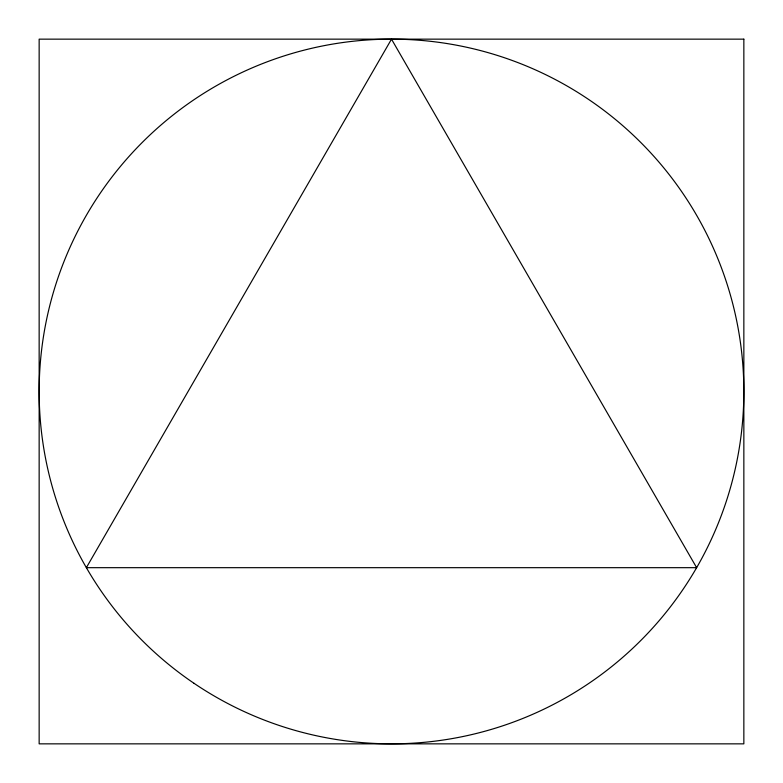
<?xml version="1.0" encoding="UTF-8"?>
<svg xmlns="http://www.w3.org/2000/svg" width="783" height="783" viewBox="0 0 783 783"><rect width="100%" height="100%" fill="white"/><g stroke="black" fill="none" stroke-linecap="round" stroke-linejoin="round"><path stroke-width="1.17" d="M391.5 39.15L86.355 567.675L696.645 567.675L391.5 39.15M743.85 39.15L39.15 39.15L39.15 743.85L743.85 743.85L743.85 39.15M194.008 683.295A352.35 352.35 0 0 0 742.95 416.634A352.35 352.35 0 0 0 237.543 74.561A352.35 352.35 0 0 0 194.008 683.295"/></g></svg>
